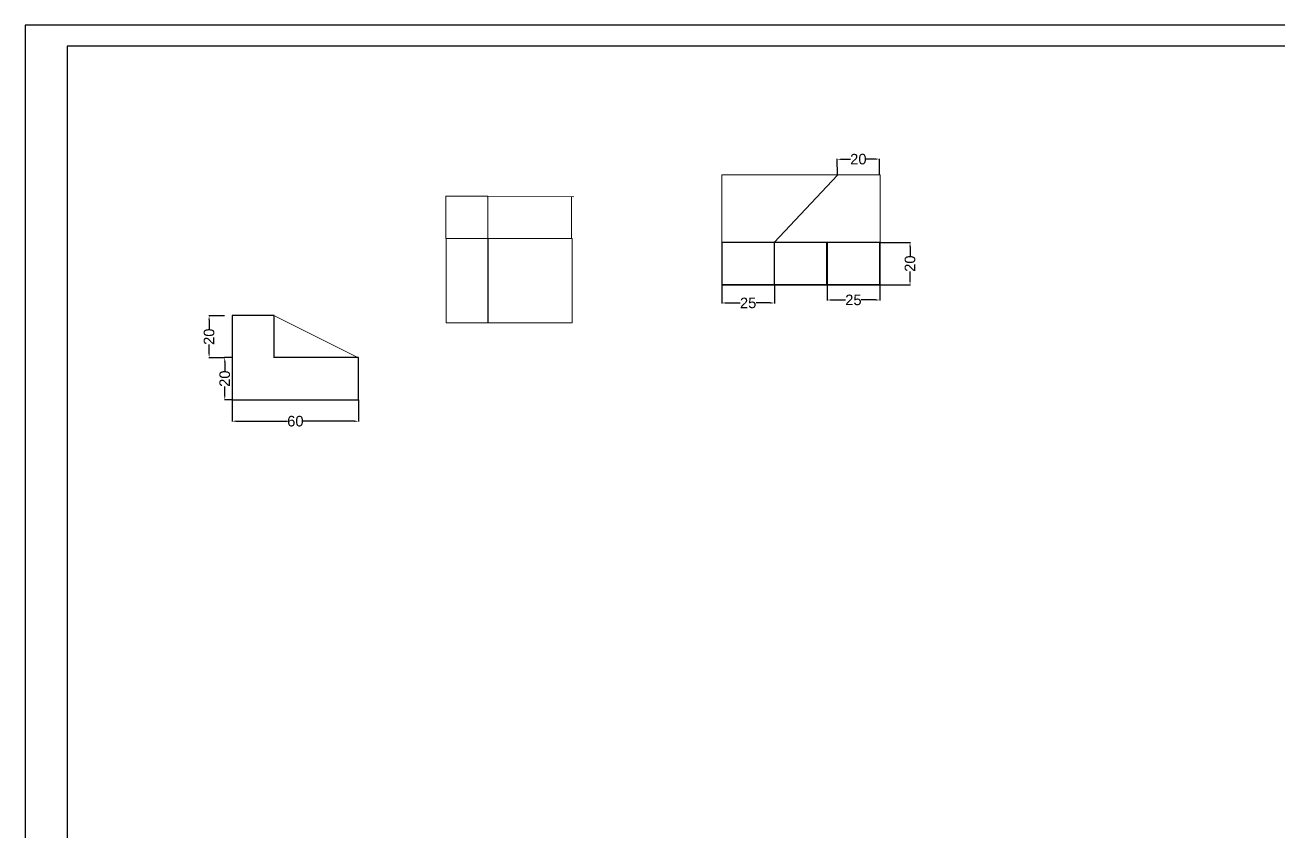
# Model space of a CAD drawing. Header units: millimetres. Extents: x 0 to 1189, y 0 to 841.
# Drawn here: x 0 to 594, y 458 to 841 of the extents above; entities that cross this region are included whole.
import ezdxf

# ---------------------------------------------------------------- set-up
doc = ezdxf.new("R2010")
doc.units = ezdxf.units.MM
doc.header["$PDMODE"] = 34
doc.header["$PDSIZE"] = 3
doc.layers.add('Dimension', color=2, linetype='Continuous', lineweight=15)
doc.styles.get("Standard").update_dxf_attribs({"font": 'arial.ttf', "height": 5})
doc.dimstyles.get("Standard").update_dxf_attribs({"dimtxt": 5, "dimasz": 2, "dimexe": 0.18, "dimexo": 0.0625, "dimgap": 0.09, "dimtad": 0, "dimdec": 0, "dimzin": 0, "dimdsep": 46, "dimtxsty": 'Standard', "dimcen": 0.09, "dimadec": 0, "dimazin": 0, "dimtfac": 1, "dimtdec": 0, "dimtofl": 0, "dimtmove": 0, "dimatfit": 3, "dimfxl": 1, "dimtolj": 1, "dimtzin": 0, "dimarcsym": 0})

# ---------------------------------------------------------------- blocks, each defined once
blk = doc.blocks.new('*D83')
at = {"layer": 'Defpoints', "color": 0, "transparency": 16777216}
for p in [(98.16, 683.31), (94.67, 663.31), (98.16, 663.31)]:
    blk.add_point(p, dxfattribs=at)
at = {"layer": 'Dimension', "color": 0, "lineweight": -2, "transparency": 16777216}
for p, q in [((98.1, 683.31), (94.49, 683.31)), ((94.67, 681.31), (94.67, 677.01)), ((94.67, 665.31), (94.67, 669.6)), ((98.1, 663.31), (94.49, 663.31))]:
    blk.add_line(p, q, dxfattribs=at)
at = {"layer": 'Dimension', "color": 0, "transparency": 16777216}
for points in [[(94.34, 681.31), (95, 681.31), (94.67, 683.31)], [(94.34, 665.31), (95, 665.31), (94.67, 663.31)]]:
    blk.add_solid(points, dxfattribs=at)
at = {"layer": 'Dimension', "color": 0, "transparency": 16777216, "insert": (94.67, 673.31), "char_height": 5, "attachment_point": 5, "rotation": 90}
blk.add_mtext('\\A1;20', dxfattribs=at)
blk = doc.blocks.new('*D84')
at = {"layer": 'Defpoints', "color": 0, "transparency": 16777216}
for p in [(94.67, 703.15), (87.25, 683.26), (94.67, 683.26)]:
    blk.add_point(p, dxfattribs=at)
at = {"layer": 'Dimension', "color": 0, "lineweight": -2, "transparency": 16777216}
for p, q in [((94.61, 703.15), (87.07, 703.15)), ((87.25, 701.15), (87.25, 696.91)), ((87.25, 685.26), (87.25, 689.5)), ((94.61, 683.26), (87.07, 683.26))]:
    blk.add_line(p, q, dxfattribs=at)
at = {"layer": 'Dimension', "color": 0, "transparency": 16777216}
for points in [[(86.92, 701.15), (87.58, 701.15), (87.25, 703.15)], [(86.92, 685.26), (87.58, 685.26), (87.25, 683.26)]]:
    blk.add_solid(points, dxfattribs=at)
at = {"layer": 'Dimension', "color": 0, "transparency": 16777216, "insert": (87.25, 693.2), "char_height": 5, "attachment_point": 5, "rotation": 90}
blk.add_mtext('\\A1;20', dxfattribs=at)
blk = doc.blocks.new('*D85')
at = {"layer": 'Defpoints', "color": 0, "transparency": 16777216}
for p in [(98.16, 663.31), (158.16, 663.31), (158.16, 653.14)]:
    blk.add_point(p, dxfattribs=at)
at = {"layer": 'Dimension', "color": 0, "lineweight": -2, "transparency": 16777216}
for p, q in [((98.16, 663.24), (98.16, 652.96)), ((158.16, 663.24), (158.16, 652.96)), ((100.16, 653.14), (124.48, 653.14)), ((156.16, 653.14), (131.84, 653.14))]:
    blk.add_line(p, q, dxfattribs=at)
at = {"layer": 'Dimension', "color": 0, "transparency": 16777216}
for points in [[(100.16, 653.48), (100.16, 652.81), (98.16, 653.14)], [(156.16, 653.48), (156.16, 652.81), (158.16, 653.14)]]:
    blk.add_solid(points, dxfattribs=at)
at = {"layer": 'Dimension', "color": 0, "transparency": 16777216, "insert": (128.16, 653.14), "char_height": 5, "attachment_point": 5}
blk.add_mtext('\\A1;60', dxfattribs=at)
blk = doc.blocks.new('*D88')
at = {"layer": 'Defpoints', "color": 0, "transparency": 16777216}
for p in [(385.09, 777.33), (385.14, 769.83), (405.14, 769.96)]:
    blk.add_point(p, dxfattribs=at)
at = {"layer": 'Dimension', "color": 0, "lineweight": -2, "transparency": 16777216}
for p, q in [((385.14, 769.89), (385.09, 777.51)), ((387.09, 777.34), (391.38, 777.37)), ((403.09, 777.45), (398.79, 777.42)), ((405.14, 770.03), (405.09, 777.64))]:
    blk.add_line(p, q, dxfattribs=at)
at = {"layer": 'Dimension', "color": 0, "transparency": 16777216}
for points in [[(387.09, 777.68), (387.09, 777.01), (385.09, 777.33)], [(403.09, 777.78), (403.09, 777.12), (405.09, 777.46)]]:
    blk.add_solid(points, dxfattribs=at)
at = {"layer": 'Dimension', "color": 0, "transparency": 16777216, "insert": (395.09, 777.4), "char_height": 5, "attachment_point": 5, "rotation": 0.38681}
blk.add_mtext('\\A1;20', dxfattribs=at)
blk = doc.blocks.new('*D89')
at = {"layer": 'Defpoints', "color": 0, "transparency": 16777216}
for p in [(380.25, 717.86), (405.25, 717.86), (405.25, 710.64)]:
    blk.add_point(p, dxfattribs=at)
at = {"layer": 'Dimension', "color": 0, "lineweight": -2, "transparency": 16777216}
for p, q in [((380.25, 717.79), (380.25, 710.46)), ((405.25, 717.79), (405.25, 710.46)), ((382.25, 710.64), (389.02, 710.64)), ((403.25, 710.64), (396.48, 710.64))]:
    blk.add_line(p, q, dxfattribs=at)
at = {"layer": 'Dimension', "color": 0, "transparency": 16777216}
for points in [[(382.25, 710.97), (382.25, 710.31), (380.25, 710.64)], [(403.25, 710.97), (403.25, 710.31), (405.25, 710.64)]]:
    blk.add_solid(points, dxfattribs=at)
at = {"layer": 'Dimension', "color": 0, "transparency": 16777216, "insert": (392.75, 710.64), "char_height": 5, "attachment_point": 5}
blk.add_mtext('\\A1;25', dxfattribs=at)
blk = doc.blocks.new('*D91')
at = {"layer": 'Defpoints', "color": 0, "transparency": 16777216}
for p in [(330.34, 717.86), (355.34, 717.86), (355.34, 709.21)]:
    blk.add_point(p, dxfattribs=at)
at = {"layer": 'Dimension', "color": 0, "lineweight": -2, "transparency": 16777216}
for p, q in [((330.34, 717.79), (330.34, 709.03)), ((355.34, 717.79), (355.34, 709.03)), ((332.34, 709.21), (339.11, 709.21)), ((353.34, 709.21), (346.58, 709.21))]:
    blk.add_line(p, q, dxfattribs=at)
at = {"layer": 'Dimension', "color": 0, "transparency": 16777216}
for points in [[(332.34, 709.54), (332.34, 708.88), (330.34, 709.21)], [(353.34, 709.54), (353.34, 708.88), (355.34, 709.21)]]:
    blk.add_solid(points, dxfattribs=at)
at = {"layer": 'Dimension', "color": 0, "transparency": 16777216, "insert": (342.84, 709.21), "char_height": 5, "attachment_point": 5}
blk.add_mtext('\\A1;25', dxfattribs=at)
blk = doc.blocks.new('*D92')
at = {"layer": 'Defpoints', "color": 0, "transparency": 16777216}
for p in [(405.25, 737.86), (419.59, 737.86), (405.25, 717.86)]:
    blk.add_point(p, dxfattribs=at)
at = {"layer": 'Dimension', "color": 0, "lineweight": -2, "transparency": 16777216}
for p, q in [((405.31, 737.86), (419.77, 737.86)), ((419.59, 735.86), (419.59, 731.56)), ((419.59, 719.86), (419.59, 724.15)), ((405.31, 717.86), (419.77, 717.86))]:
    blk.add_line(p, q, dxfattribs=at)
at = {"layer": 'Dimension', "color": 0, "transparency": 16777216}
for points in [[(419.26, 735.86), (419.93, 735.86), (419.59, 737.86)], [(419.26, 719.86), (419.93, 719.86), (419.59, 717.86)]]:
    blk.add_solid(points, dxfattribs=at)
at = {"layer": 'Dimension', "color": 0, "transparency": 16777216, "insert": (419.59, 727.86), "char_height": 5, "attachment_point": 5, "rotation": 90}
blk.add_mtext('\\A1;20', dxfattribs=at)

msp = doc.modelspace()

# ---------------------------------------------------------------- linework, layer by layer
for p, q in [((1189, 841), (0, 841)), ((0, 841), (0, 0)), ((20, 831), (20, 10)), ((1179, 831), (20, 831))]:
    msp.add_line(p, q)
for points in [[(330.34, 717.86), (355.34, 717.86), (355.34, 737.86), (330.34, 737.86)], [(355.22, 717.82), (380.22, 717.82), (380.22, 737.82), (355.22, 737.82)], [(380.25, 717.86), (405.25, 717.86), (405.25, 737.86), (380.25, 737.86)]]:
    msp.add_lwpolyline(points, close=True)
for points in [[(118.18, 683.27), (118.18, 703.27), (98.18, 703.27), (98.18, 683.27)], [(98.18, 683.31), (98.16, 683.31), (98.16, 663.31), (158.16, 663.31), (158.16, 683.31), (118.18, 683.31)]]:
    msp.add_lwpolyline(points)
at = {"layer": 'Dimension'}
for p, q in [((385.14, 769.83), (355.14, 737.83)), ((405.14, 769.96), (385.14, 769.83)), ((219.21, 759.54), (219.42, 759.44)), ((219.24, 759.69), (260.15, 759.57)), ((259.15, 739.76), (259.15, 759.57)), ((258.9, 739.81), (259.3, 739.61)), ((117.89, 703.34), (157.78, 683.41))]:
    msp.add_line(p, q, dxfattribs=at)
for points in [[(330.36, 769.99), (405.36, 769.99), (405.36, 717.99), (330.36, 717.99)], [(219.42, 739.81), (199.42, 739.81), (199.42, 759.81), (219.42, 759.81)], [(199.62, 699.77), (219.62, 699.77), (219.62, 739.77), (199.62, 739.77)], [(219.41, 739.81), (259.41, 739.81), (259.41, 699.81), (219.41, 699.81)]]:
    msp.add_lwpolyline(points, close=True, dxfattribs=at)

# ---------------------------------------------------------------- dimensions: what is measured, and where the dimension line sits
dim = msp.add_aligned_dim(p1=(405.14, 769.96), p2=(385.14, 769.83), distance=-7.5, dimstyle='Standard', dxfattribs=at)
dim.commit()
dim.dimension.update_dxf_attribs({"geometry": '*D88', "text_midpoint": (395.09, 777.4)})
for base, p1, p2, picture, middle in [((419.59, 737.86), (405.25, 717.86), (405.25, 737.86), '*D92', (419.59, 727.86)), ((87.25, 683.26), (94.67, 703.15), (94.67, 683.26), '*D84', (87.25, 693.2)), ((94.67, 663.31), (98.16, 683.31), (98.16, 663.31), '*D83', (94.67, 673.31))]:
    dim = msp.add_linear_dim(base=base, p1=p1, p2=p2, angle=90, dimstyle='Standard', dxfattribs=at)
    dim.commit()
    dim.dimension.update_dxf_attribs({"geometry": picture, "text_midpoint": middle})
for base, p1, p2, picture, middle in [((355.34, 709.21), (330.34, 717.86), (355.34, 717.86), '*D91', (342.84, 709.21)), ((405.25, 710.64), (380.25, 717.86), (405.25, 717.86), '*D89', (392.75, 710.64)), ((158.16, 653.14), (98.16, 663.31), (158.16, 663.31), '*D85', (128.16, 653.14))]:
    dim = msp.add_linear_dim(base=base, p1=p1, p2=p2, dimstyle='Standard', dxfattribs=at)
    dim.commit()
    dim.dimension.update_dxf_attribs({"geometry": picture, "text_midpoint": middle})

doc.saveas('drawing.dxf')
